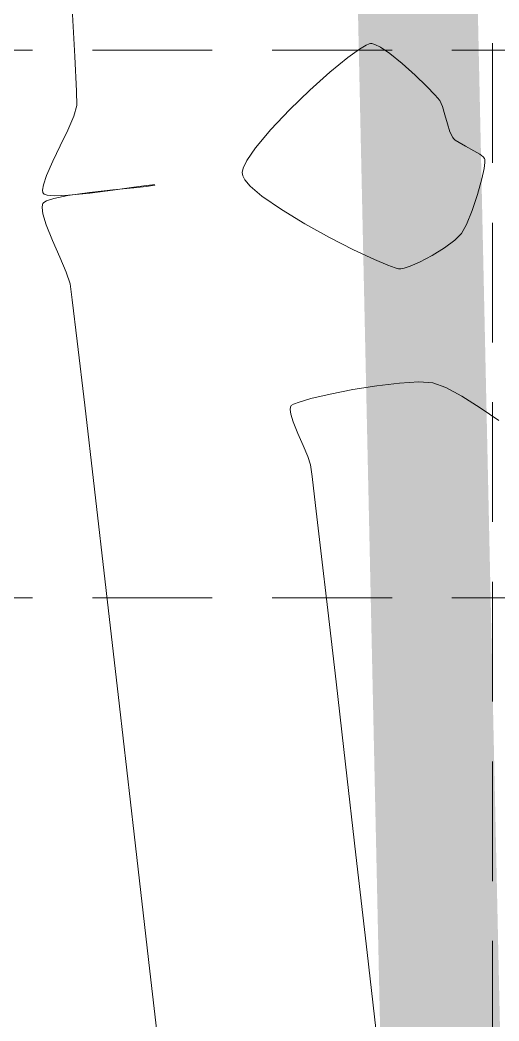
# Model space of a CAD drawing. Extents: x 2140663 to 2528301, y 336313 to 7007653.
# Drawn here: x 2527315.3 to 2527339.3, y 7006862 to 7006912.2 of the extents above; entities that cross this region are included whole.
import ezdxf

# ---------------------------------------------------------------- set-up
doc = ezdxf.new("R2010")
doc.units = 0
doc.header["$MEASUREMENT"] = 0
doc.linetypes.add('HIDDEN', pattern=[0.375, 0.25, -0.125])
for name, color, linetype in [('1 EXISTING CONTOURS', 43, 'Continuous'), ('GRID', 254, 'HIDDEN'), ('LIMITS OF DISTURBANCE', 1, 'HIDDEN')]:
    doc.layers.add(name, color=color, linetype=linetype)

msp = doc.modelspace()

# ---------------------------------------------------------------- linework, layer by layer
at = {"layer": '1 EXISTING CONTOURS', "color": 43, "lineweight": 0, "extrusion": (0.9984695709368665, 0.05530385079856631, 0), "elevation": 2910959.311044801}
msp.add_lwpolyline([(6856419.056001415, 599.0000000000007), (6856416.360540161, 599.0000000000007)], dxfattribs=at)
at = {"layer": '1 EXISTING CONTOURS', "color": 43, "lineweight": 0}
for points, elevation in [([(2527332.321767785, 7006910.728220953), (2527332.649595347, 7006910.925923489)], 599), ([(2527332.804828607, 7006910.990483511), (2527332.861260445, 7006911.000764855)], 599), ([(2527332.861260445, 7006911.000764855), (2527332.928494615, 7006910.997927528)], 599), ([(2527332.928494615, 7006910.997927528), (2527333.086637376, 7006910.956847019)], 599), ([(2527333.374591521, 7006910.816788655), (2527333.8295961, 7006910.51184303)], 599), ([(2527318.152908991, 7006908.607264437), (2527318.168605498, 7006907.901692905)], 599), ([(2527318.168605498, 7006907.901692905), (2527318.010111668, 7006907.362542666)], 599), ([(2527327.114342269, 7006905.778134802), (2527327.881697338, 7006906.695857307)], 599), ([(2527337.01808847, 7006906.247399024), (2527337.112480944, 7006906.165666515)], 599), ([(2527317.340323566, 7006905.88345656), (2527316.965242935, 7006905.098595852)], 599), ([(2527337.305220722, 7006906.037055196), (2527337.623468579, 7006905.85797499)], 599), ([(2527338.502908356, 7006905.321106695), (2527338.570058839, 7006905.238932912)], 599), ([(2527326.452446557, 7006904.544521987), (2527326.499174373, 7006904.755137546)], 599), ([(2527338.596640637, 7006905.031412951), (2527338.55626555, 7006904.742448952)], 599), ([(2527338.589013688, 7006905.199275939), (2527338.597363088, 7006905.158530895)], 599), ([(2527338.597363088, 7006905.158530895), (2527338.596640637, 7006905.031412951)], 599), ([(2527326.454237154, 7006904.455869379), (2527326.452446557, 7006904.544521987)], 599), ([(2527326.474801338, 7006904.369799864), (2527326.454237154, 7006904.455869379)], 599), ([(2527321.01918074, 7006903.769085288), (2527319.969520349, 7006903.664357777)], 599), ([(2527321.658493099, 7006903.837213903), (2527321.01918074, 7006903.769085288)], 599), ([(2527321.960544634, 7006903.879791046), (2527321.658493099, 7006903.837213903)], 599), ([(2527321.955035161, 7006903.924755396), (2527322.05347285, 7006903.923613316)], 599), ([(2527322.05347285, 7006903.923613316), (2527322.067279949, 7006903.91550294)], 599), ([(2527316.455918417, 7006903.661102114), (2527316.472990121, 7006903.537759103)], 599), ([(2527316.472990121, 7006903.537759103), (2527316.496536574, 7006903.493194061)], 599), ([(2527316.496536574, 7006903.493194061), (2527316.53708229, 7006903.458127243)], 599), ([(2527316.684278635, 7006903.407829298), (2527317.049160938, 7006903.376572476)], 599), ([(2527317.719624238, 7006903.382760759), (2527317.018994364, 7006903.240605655)], 599), ([(2527317.049160938, 7006903.376572476), (2527317.745345954, 7006903.402267338)], 599), ([(2527317.745345954, 7006903.402267338), (2527318.825508379, 7006903.510265366)], 599), ([(2527319.969520349, 7006903.664357777), (2527318.809625098, 7006903.536189909)], 599), ([(2527318.825508379, 7006903.510265366), (2527319.974237121, 7006903.660580674)], 599), ([(2527316.444234864, 7006902.93371712), (2527316.42608283, 7006902.777527216)], 599), ([(2527316.469822677, 7006902.992834917), (2527316.444234864, 7006902.93371712)], 599), ([(2527316.654011695, 7006903.122053956), (2527316.50872911, 7006903.037117469)], 599), ([(2527316.471232397, 7006902.460807784), (2527316.638028907, 7006901.919500671)], 599), ([(2527329.573581358, 7006901.969204453), (2527328.411373286, 7006902.675808438)], 599), ([(2527316.956753151, 7006901.126300584), (2527317.318765288, 7006900.30042512)], 599), ([(2527336.566494708, 7006900.764121001), (2527335.95534385, 7006900.376962852)], 599), ([(2527317.318765288, 7006900.30042512), (2527317.639220678, 7006899.54563423)], 599), ([(2527333.738424018, 7006899.887288663), (2527333.068557583, 7006900.170674399)], 599), ([(2527334.264090441, 7006899.717232694), (2527334.101463965, 7006899.758054124)], 599), ([(2527334.391583212, 7006899.714658355), (2527334.31897597, 7006899.711555659)], 599), ([(2527334.559819539, 7006899.743447063), (2527334.391583212, 7006899.714658355)], 599), ([(2527335.325749719, 7006900.038445027), (2527334.860496305, 7006899.836961651)], 599), ([(2527317.93898518, 7006898.156880118), (2527318.187426284, 7006896.081200539)], 599), ([(2527335.996028504, 7006893.994924924), (2527335.293505699, 7006894.038152083)], 600), ([(2527338.358445336, 7006892.747486447), (2527337.447142024, 7006893.323342877)], 600), ([(2527328.857415792, 7006892.778112302), (2527328.844155487, 7006892.664013481)], 600), ([(2527328.876108033, 7006892.821298647), (2527328.857415792, 7006892.778112302)], 600), ([(2527328.903020577, 7006892.85123864), (2527328.876108033, 7006892.821298647)], 600), ([(2527329.012379012, 7006892.918012562), (2527328.903020577, 7006892.85123864)], 600), ([(2527329.302159722, 7006893.032576058), (2527329.012379012, 7006892.918012562)], 600), ([(2527328.998984942, 7006892.03721357), (2527329.231817281, 7006891.457770257)], 600), ([(2527329.231817281, 7006891.457770257), (2527329.496272007, 7006890.854457143)], 600), ([(2527329.496272007, 7006890.854457143), (2527329.730368972, 7006890.303072264)], 600), ([(2527329.730368972, 7006890.303072264), (2527329.872128023, 7006889.879413656)], 600), ([(2527330.386617888, 7006885.572378703), (2527330.730653695, 7006882.595903042)], 600), ([(2527330.730653695, 7006882.595903042), (2527331.143722722, 7006879.002779094)], 600), ([(2527331.615483146, 7006874.885257092), (2527332.135593141, 7006870.335587269)], 600), ([(2527332.693710884, 7006865.446019855), (2527333.279494551, 7006860.308805083)], 600)]:
    msp.add_lwpolyline(points, dxfattribs=dict(at, elevation=elevation))
at = {"layer": '1 EXISTING CONTOURS', "color": 43, "lineweight": 0, "extrusion": (-0.3840045740261451, 0.9233311903791613, 0), "elevation": 5499192.108583461}
msp.add_lwpolyline([(-5024250.909183385, 599.0000000000007), (-5024251.077306438, 599.0000000000007)], dxfattribs=at)
at = {"layer": '1 EXISTING CONTOURS', "color": 43, "lineweight": 0, "extrusion": (-0.4373964326851607, -0.8992687922274939, 0), "elevation": -7406542.829711774}
msp.add_lwpolyline([(-792046.0842904742, 599), (-792045.76408127, 599)], dxfattribs=at)
at = {"layer": '1 EXISTING CONTOURS', "color": 43, "lineweight": 0, "extrusion": (0.9987995954849141, 0.0489833447119721, 0), "elevation": 2867506.168462099}
msp.add_lwpolyline([(6874702.74218987, 599), (6874700.986254716, 599)], dxfattribs=at)
at = {"layer": '1 EXISTING CONTOURS', "color": 43, "lineweight": 0, "extrusion": (0.6350388550693904, -0.7724801955727784, 0), "elevation": -3807745.587083968}
msp.add_lwpolyline([(6401972.846299265, 599.0000000000007), (6401974.010961852, 599.0000000000007)], dxfattribs=at)
at = {"layer": '1 EXISTING CONTOURS', "color": 43, "lineweight": 0, "extrusion": (0.589773540751827, -0.8075686785834707, 0), "elevation": -4168007.905676217}
msp.add_lwpolyline([(6173484.25050303, 599), (6173484.973346137, 599)], dxfattribs=at)
at = {"layer": '1 EXISTING CONTOURS', "color": 43, "lineweight": 0, "extrusion": (-0.6283284609546971, -0.7779481635393852, 0), "elevation": -7039008.940241963}
msp.add_lwpolyline([(-2436506.586568373, 599.0000000000003), (-2436505.773799358, 599.0000000000003)], dxfattribs=at)
at = {"layer": '1 EXISTING CONTOURS', "color": 43, "lineweight": 0, "extrusion": (-0.6707154210348384, -0.7417147861449571, 0), "elevation": -6892250.950746462}
msp.add_lwpolyline([(-2825081.251663089, 599), (-2825080.392577249, 599)], dxfattribs=at)
at = {"layer": '1 EXISTING CONTOURS', "color": 43, "lineweight": 0, "extrusion": (0.6669877625920076, -0.7450686710314076, 0), "elevation": -3534930.054424485}
msp.add_lwpolyline([(6556556.613868103, 599.0000000000007), (6556557.960625153, 599.0000000000007)], dxfattribs=at)
at = {"layer": '1 EXISTING CONTOURS', "color": 43, "lineweight": 0, "extrusion": (-0.6983045684379248, -0.7158007611750101, 0), "elevation": -6780400.745531672}
msp.add_lwpolyline([(-3083888.47440752, 599.0000000000007), (-3083887.67569729, 599.0000000000007)], dxfattribs=at)
at = {"layer": '1 EXISTING CONTOURS', "color": 43, "lineweight": 0, "extrusion": (0.7223709261794468, 0.6915057808945985, 0), "elevation": 6670991.797162551}
msp.add_lwpolyline([(3313920.021441978, 599.0000000000007), (3313919.391144534, 599.0000000000007)], dxfattribs=at)
at = {"layer": '1 EXISTING CONTOURS', "color": 43, "lineweight": 0, "extrusion": (0.6945661291557165, -0.7194288653019453, 0), "elevation": -3285574.648899909}
msp.add_lwpolyline([(6684994.051332681, 599), (6684995.463501623, 599)], dxfattribs=at)
at = {"layer": '1 EXISTING CONTOURS', "color": 43, "lineweight": 0, "extrusion": (0.7604810498426101, 0.6493601256854948, 0), "elevation": 6471998.142715764}
msp.add_lwpolyline([(3687469.773367305, 599), (3687469.419776955, 599)], dxfattribs=at)
at = {"layer": '1 EXISTING CONTOURS', "color": 43, "lineweight": 0, "extrusion": (0.9080863230543674, 0.4187830343765123, 0), "elevation": 5229413.814444782}
msp.add_lwpolyline([(5304471.871770133, 599), (5304471.547697036, 599)], dxfattribs=at)
at = {"layer": '1 EXISTING CONTOURS', "color": 43, "lineweight": 0, "extrusion": (0.9579266237734214, 0.2870132113092599, 0), "elevation": 4432078.016752362}
msp.add_lwpolyline([(5986724.621732132, 599), (5986724.188837579, 599)], dxfattribs=at)
at = {"layer": '1 EXISTING CONTOURS', "color": 43, "lineweight": 0, "extrusion": (0.9194307149526884, -0.3932520316560215, 0), "elevation": -431786.750995663}
msp.add_lwpolyline([(7436238.788067129, 599.0000000000007), (7436238.028258589, 599.0000000000007)], dxfattribs=at)
at = {"layer": '1 EXISTING CONTOURS', "color": 43, "lineweight": 0, "extrusion": (0.7252552851760896, -0.6884800442454008, 0), "elevation": -2991157.52841335}
msp.add_lwpolyline([(6821810.925719862, 599), (6821812.287073229, 599)], dxfattribs=at)
at = {"layer": '1 EXISTING CONTOURS', "color": 43, "lineweight": 0, "extrusion": (0.9660880825825656, 0.2582127353403428, 0), "elevation": 4250902.501108898}
msp.add_lwpolyline([(6116699.272144957, 599), (6116698.803079931, 599)], dxfattribs=at)
at = {"layer": '1 EXISTING CONTOURS', "color": 43, "lineweight": 0, "extrusion": (0.955604560555044, 0.2946522082835996, 0), "elevation": 4479735.108307303}
msp.add_lwpolyline([(5951146.921470882, 599.0000000000003), (5951146.492719179, 599.0000000000003)], dxfattribs=at)
at = {"layer": '1 EXISTING CONTOURS', "color": 43, "lineweight": 0, "extrusion": (0.9031622956075823, -0.4292992753229876, 0), "elevation": -725481.8872087994}
msp.add_lwpolyline([(7413349.569701036, 599.0000000000007), (7413348.705521029, 599.0000000000007)], dxfattribs=at)
at = {"layer": '1 EXISTING CONTOURS', "color": 43, "lineweight": 0, "extrusion": (0.8972994216736961, 0.4414224143199464, 0), "elevation": 5360783.503763568}
msp.add_lwpolyline([(5171670.082689068, 599), (5171669.765784738, 599)], dxfattribs=at)
at = {"layer": '1 EXISTING CONTOURS', "color": 43, "lineweight": 0, "extrusion": (0.7521746393907955, 0.6589638168043274, 0), "elevation": 6518296.494975854}
msp.add_lwpolyline([(3604993.584479884, 599.0000000000003), (3604993.53209203, 599.0000000000003)], dxfattribs=at)
at = {"layer": '1 EXISTING CONTOURS', "color": 43, "lineweight": 0, "extrusion": (0.8270125849495866, -0.5621834080929485, 0), "elevation": -1849034.840692616}
msp.add_lwpolyline([(7215619.865260572, 599), (7215620.63058011, 599)], dxfattribs=at)
at = {"layer": '1 EXISTING CONTOURS', "color": 43, "lineweight": 0, "extrusion": (0.5550531083447654, 0.8318149114537525, 0), "elevation": 7231255.351876277}
msp.add_lwpolyline([(1786928.350701182, 599), (1786928.118991248, 599)], dxfattribs=at)
at = {"layer": '1 EXISTING CONTOURS', "color": 43, "lineweight": 0, "extrusion": (-0.4750018595275349, -0.879984791598914, 0), "elevation": -7366460.661984808}
msp.add_lwpolyline([(-1104274.640184406, 599), (-1104274.159566866, 599)], dxfattribs=at)
at = {"layer": '1 EXISTING CONTOURS', "color": 43, "lineweight": 0, "extrusion": (0.5198530248516113, 0.8542557184781556, 0), "elevation": 7299533.531237621}
msp.add_lwpolyline([(1483568.1077707, 599), (1483567.762560744, 599)], dxfattribs=at)
at = {"layer": '1 EXISTING CONTOURS', "color": 43, "lineweight": 0, "extrusion": (-0.624196070980515, -0.7812677293812206, 0), "elevation": -7051823.773763396}
msp.add_lwpolyline([(-2399154.964473398, 599.0000000000007), (-2399154.757622318, 599.0000000000007)], dxfattribs=at)
at = {"layer": '1 EXISTING CONTOURS', "color": 43, "lineweight": 0, "extrusion": (0.9022362925833498, 0.4312420113410241, 0), "elevation": 5301928.49006618}
msp.add_lwpolyline([(5231989.636965759, 599), (5231989.593011672, 599)], dxfattribs=at)
at = {"layer": '1 EXISTING CONTOURS', "color": 43, "lineweight": 0, "extrusion": (0.9162997586137608, -0.400493136475975, 0), "elevation": -490437.4747335901}
msp.add_lwpolyline([(7432598.548751997, 599.0000000000007), (7432597.772053069, 599.0000000000007)], dxfattribs=at)
at = {"layer": '1 EXISTING CONTOURS', "color": 43, "lineweight": 0, "extrusion": (0.9036045066434436, -0.428367710703852, 0), "elevation": -717828.1346648452}
msp.add_lwpolyline([(7414095.781016167, 599.0000000000007), (7414096.21269658, 599.0000000000007)], dxfattribs=at)
at = {"layer": '1 EXISTING CONTOURS', "color": 43, "lineweight": 0, "extrusion": (0.976706681142399, -0.2145787944131491, 0), "elevation": 964935.2812108747}
msp.add_lwpolyline([(7386003.936555581, 599.0000000000003), (7386003.399481961, 599.0000000000003)], dxfattribs=at)
at = {"layer": '1 EXISTING CONTOURS', "color": 43, "lineweight": 0, "extrusion": (0.9473689448741783, -0.3201438462441316, 0), "elevation": 151083.9913445469}
msp.add_lwpolyline([(7447228.490204304, 599.0000000000007), (7447227.999833178, 599.0000000000007)], dxfattribs=at)
at = {"layer": '1 EXISTING CONTOURS', "color": 43, "lineweight": 0, "extrusion": (0.8881128377463205, 0.4596254860537849, 0), "elevation": 5465102.914148876}
msp.add_lwpolyline([(5061297.849621231, 599.0000000000007), (5061298.064282889, 599.0000000000007)], dxfattribs=at)
at = {"layer": '1 EXISTING CONTOURS', "color": 43, "lineweight": 0, "extrusion": (0.9637807679304726, -0.266695765559464, 0), "elevation": 567088.4989165387}
msp.add_lwpolyline([(7427149.98828495, 599.0000000000007), (7427149.173941414, 599.0000000000007)], dxfattribs=at)
at = {"layer": '1 EXISTING CONTOURS', "color": 43, "lineweight": 0, "extrusion": (0.9877490739611741, -0.1560505267176097, 0), "elevation": 1402923.481965721}
msp.add_lwpolyline([(7315451.931199406, 599.0000000000007), (7315451.66671693, 599.0000000000007)], dxfattribs=at)
at = {"layer": '1 EXISTING CONTOURS', "color": 43, "lineweight": 0, "extrusion": (0.1404408697172545, -0.9900890677676737, 0), "elevation": -6582519.698006569}
msp.add_lwpolyline([(3486327.521360016, 599), (3486328.57261991, 599)], dxfattribs=at)
at = {"layer": '1 EXISTING CONTOURS', "color": 43, "lineweight": 0, "extrusion": (0.1338387291003402, -0.9910031254203017, 0), "elevation": -6605610.140779335}
msp.add_lwpolyline([(3442378.125503327, 599.0000000000003), (3442378.767697409, 599.0000000000003)], dxfattribs=at)
at = {"layer": '1 EXISTING CONTOURS', "color": 43, "lineweight": 0, "extrusion": (0.1002512739001429, -0.9949621510798281, 0), "elevation": -6718236.955836247}
msp.add_lwpolyline([(3217040.428327997, 599.0000000000007), (3217040.733405701, 599.0000000000007)], dxfattribs=at)
at = {"layer": '1 EXISTING CONTOURS', "color": 43, "lineweight": 0, "extrusion": (0.249526565282764, -0.9683679534237937, 0), "elevation": -6154627.201732093}
msp.add_lwpolyline([(4195786.351338465, 599.0000000000007), (4195786.252966349, 599.0000000000007)], dxfattribs=at)
at = {"layer": '1 EXISTING CONTOURS', "color": 43, "lineweight": 0, "extrusion": (0.697376071760641, -0.7167053889400424, 0), "elevation": -3259391.860672369}
msp.add_lwpolyline([(6697792.473004324, 599.0000000000007), (6697792.456993682, 599.0000000000007)], dxfattribs=at)
at = {"layer": '1 EXISTING CONTOURS', "color": 43, "lineweight": 0, "extrusion": (0.7605362028142254, 0.6492955291767528, 0), "elevation": 6471674.912350746}
msp.add_lwpolyline([(3688022.02359459, 599), (3688022.452977873, 599)], dxfattribs=at)
at = {"layer": '1 EXISTING CONTOURS', "color": 43, "lineweight": 0, "extrusion": (0.6498195193748483, 0.7600885423682173, 0), "elevation": 6968173.656272855}
msp.add_lwpolyline([(2632229.948317822, 599.0000000000007), (2632230.710574924, 599.0000000000007)], dxfattribs=at)
at = {"layer": '1 EXISTING CONTOURS', "color": 43, "lineweight": 0, "extrusion": (-0.3233498402013693, -0.9462794940406081, 0), "elevation": -7447696.457551876}
msp.add_lwpolyline([(125866.7004988254, 599.0000000000007), (125866.8560515405, 599.0000000000007)], dxfattribs=at)
at = {"layer": '1 EXISTING CONTOURS', "color": 43, "lineweight": 0, "extrusion": (0.3089265816985205, -0.951085888403391, 0), "elevation": -5883411.386001607}
msp.add_lwpolyline([(4568314.218699858, 599.0000000000007), (4568313.834946219, 599.0000000000007)], dxfattribs=at)
at = {"layer": '1 EXISTING CONTOURS', "color": 43, "lineweight": 0, "extrusion": (0.1393864806662498, -0.99023805673559, 0), "elevation": -6586228.467015173}
msp.add_lwpolyline([(3479314.891071873, 599.0000000000003), (3479313.790325589, 599.0000000000003)], dxfattribs=at)
at = {"layer": '1 EXISTING CONTOURS', "color": 43, "lineweight": 0, "extrusion": (-0.5710116082881604, -0.8209419852828632, 0), "elevation": -7195394.454212612}
msp.add_lwpolyline([(-1926232.762537421, 599.0000000000003), (-1926233.955957248, 599.0000000000003)], dxfattribs=at)
at = {"layer": '1 EXISTING CONTOURS', "color": 43, "lineweight": 0, "extrusion": (0.9498241799187427, -0.3127843142513511, 0), "elevation": 208877.4705072478}
msp.add_lwpolyline([(7445838.060278811, 599), (7445837.212133222, 599)], dxfattribs=at)
at = {"layer": '1 EXISTING CONTOURS', "color": 43, "lineweight": 0, "extrusion": (0.9899914889202587, 0.1411270770102232, 0), "elevation": 3490885.459517599}
msp.add_lwpolyline([(6580101.333550669, 599.0000000000007), (6580101.013629304, 599.0000000000007)], dxfattribs=at)
at = {"layer": '1 EXISTING CONTOURS', "color": 43, "lineweight": 0, "extrusion": (0.7512367082100503, -0.6600328842093611, 0), "elevation": -2726173.486341404}
msp.add_lwpolyline([(6931954.776917538, 599.0000000000007), (6931954.717971334, 599.0000000000007)], dxfattribs=at)
at = {"layer": '1 EXISTING CONTOURS', "color": 43, "lineweight": 0, "extrusion": (0.9284980580250468, -0.3713372540477416, 0), "elevation": -255295.5945675201}
msp.add_lwpolyline([(7444390.219935261, 599.0000000000007), (7444389.471620906, 599.0000000000007)], dxfattribs=at)
at = {"layer": '1 EXISTING CONTOURS', "color": 43, "lineweight": 0, "extrusion": (0.9278929801184527, 0.3728466406538977, 0), "elevation": 4957579.209040765}
msp.add_lwpolyline([(5559353.585125402, 599), (5559352.730285346, 599)], dxfattribs=at)
at = {"layer": '1 EXISTING CONTOURS', "color": 43, "lineweight": 0, "extrusion": (0.4844789549054388, 0.8748029162352705, 0), "elevation": 7354096.266945018}
msp.add_lwpolyline([(1183779.848978602, 599), (1183781.261908419, 599)], dxfattribs=at)
at = {"layer": '1 EXISTING CONTOURS', "color": 43, "lineweight": 0, "extrusion": (0.8712312392830361, -0.4908728223250349, 0), "elevation": -1237602.187807912}
msp.add_lwpolyline([(7345233.234589551, 599.0000000000007), (7345232.715202359, 599.0000000000007)], dxfattribs=at)
at = {"layer": '1 EXISTING CONTOURS', "color": 43, "lineweight": 0, "extrusion": (-0.4558730513758085, -0.8900448084390524, 0), "elevation": -7388598.119681146}
msp.add_lwpolyline([(-944818.4534184667, 599), (-944819.8030242273, 599)], dxfattribs=at)
at = {"layer": '1 EXISTING CONTOURS', "color": 43, "lineweight": 0, "extrusion": (0.6942224764100526, -0.7197604832491806, 0), "elevation": -3288756.349011169}
msp.add_lwpolyline([(6683426.10437077, 599.0000000000007), (6683425.627189718, 599.0000000000007)], dxfattribs=at)
at = {"layer": '1 EXISTING CONTOURS', "color": 43, "lineweight": 0, "extrusion": (0.5979227328291628, -0.8015537446522883, 0), "elevation": -4105255.559270581}
msp.add_lwpolyline([(6215381.985881124, 599.0000000000007), (6215381.34241647, 599.0000000000007)], dxfattribs=at)
at = {"layer": '1 EXISTING CONTOURS', "color": 43, "lineweight": 0, "extrusion": (-0.4264902756713313, -0.9044921474273794, 0), "elevation": -7415569.159304958}
msp.add_lwpolyline([(-702421.8709485466, 599.0000000000007), (-702423.0403688704, 599.0000000000007)], dxfattribs=at)
at = {"layer": '1 EXISTING CONTOURS', "color": 43, "lineweight": 0, "extrusion": (0.4735635621283816, -0.8807596452064993, 0), "elevation": -4974540.872303317}
msp.add_lwpolyline([(5544188.221339506, 599), (5544187.506508695, 599)], dxfattribs=at)
at = {"layer": '1 EXISTING CONTOURS', "color": 43, "lineweight": 0, "extrusion": (-0.3353636585026726, -0.9420887519526507, 0), "elevation": -7448697.458648065}
msp.add_lwpolyline([(31113.49179303786, 599.0000000000003), (31113.10643661907, 599.0000000000003)], dxfattribs=at)
at = {"layer": '1 EXISTING CONTOURS', "color": 43, "lineweight": 0, "extrusion": (-0.1028851958897778, -0.9946932373685478, 0), "elevation": -7229741.044490843}
msp.add_lwpolyline([(1793016.106251411, 599), (1793016.051073063, 599)], dxfattribs=at)
at = {"layer": '1 EXISTING CONTOURS', "color": 43, "lineweight": 0, "extrusion": (0.2969817294914491, -0.9548831616214981, 0), "elevation": -5940198.391608883}
msp.add_lwpolyline([(4494230.734021166, 599.0000000000007), (4494230.419137861, 599.0000000000007)], dxfattribs=at)
at = {"layer": '1 EXISTING CONTOURS', "color": 43, "lineweight": 0, "extrusion": (0.948320379346285, 0.3173144467504093, 0), "elevation": 4620097.275112934}
msp.add_lwpolyline([(5842831.236705305, 599.0000000000007), (5842830.625154209, 599.0000000000007)], dxfattribs=at)
at = {"layer": '1 EXISTING CONTOURS', "color": 43, "lineweight": 0, "extrusion": (0.9915667547509345, 0.1295969554916328, 0), "elevation": 3414077.115554951}
msp.add_lwpolyline([(6620275.371522684, 599.0000000000007), (6620274.555836055, 599.0000000000007)], dxfattribs=at)
at = {"layer": '1 EXISTING CONTOURS', "color": 43, "lineweight": 0, "extrusion": (0.9932032717021659, 0.1163927020053823, 0), "elevation": 3325692.259946029}
msp.add_lwpolyline([(6665110.719663572, 599.0000000000007), (6665107.488750176, 599.0000000000007)], dxfattribs=at)
at = {"layer": '1 EXISTING CONTOURS', "color": 43, "lineweight": 0, "extrusion": (0.1579105520491752, -0.9874534204465164, 0), "elevation": -6519888.714729533}
msp.add_lwpolyline([(3602086.270538283, 600), (3602085.064945471, 600)], dxfattribs=at)
at = {"layer": '1 EXISTING CONTOURS', "color": 43, "lineweight": 0, "extrusion": (0.1188709404285365, -0.9929097136807734, 0), "elevation": -6656786.488077292}
msp.add_lwpolyline([(3342330.872176049, 600), (3342329.727152834, 600)], dxfattribs=at)
at = {"layer": '1 EXISTING CONTOURS', "color": 43, "lineweight": 0, "extrusion": (0.05967475326865368, -0.9982178739244884, 0), "elevation": -6843588.759511236}
msp.add_lwpolyline([(2940965.936283909, 600.0000000000003), (2940964.960287868, 600.0000000000003)], dxfattribs=at)
at = {"layer": '1 EXISTING CONTOURS', "color": 43, "lineweight": 0, "extrusion": (-0.3397483049108089, -0.9405163950246864, 0), "elevation": -7448756.80101767}
msp.add_lwpolyline([(-3578.737167456653, 600), (-3579.417464615311, 600)], dxfattribs=at)
at = {"layer": '1 EXISTING CONTOURS', "color": 43, "lineweight": 0, "extrusion": (-0.4771266103085651, -0.8788345678997036, 0), "elevation": -7363760.015400132}
msp.add_lwpolyline([(-1122063.746864504, 600), (-1122064.669999435, 600)], dxfattribs=at)
at = {"layer": '1 EXISTING CONTOURS', "color": 43, "lineweight": 0, "extrusion": (-0.2818812765900767, 0.9594492930363485, 0), "elevation": 6010351.756430126}
msp.add_lwpolyline([(-4399956.874322817, 600.0000000000007), (-4399956.265179848, 600.0000000000007)], dxfattribs=at)
at = {"layer": '1 EXISTING CONTOURS', "color": 43, "lineweight": 0, "extrusion": (-0.2288381427724376, 0.973464485439742, 0), "elevation": 6242612.210214493}
msp.add_lwpolyline([(-4063711.311853068, 600.0000000000007), (-4063710.315069742, 600.0000000000007)], dxfattribs=at)
at = {"layer": '1 EXISTING CONTOURS', "color": 43, "lineweight": 0, "extrusion": (0.1911667401000893, -0.98155757726152, 0), "elevation": -6394527.740546025}
msp.add_lwpolyline([(3820206.884835959, 600), (3820205.72856868, 600)], dxfattribs=at)
at = {"layer": '1 EXISTING CONTOURS', "color": 43, "lineweight": 0, "extrusion": (0.9933296797319027, 0.1153089214402594, 0), "elevation": 3318417.798989318}
msp.add_lwpolyline([(6668732.275013709, 599.0000000000007), (6668728.038122008, 599.0000000000007)], dxfattribs=at)
at = {"layer": '1 EXISTING CONTOURS', "color": 43, "lineweight": 0, "extrusion": (-0.5612352334196835, -0.8276563373576943, 0), "elevation": -7217730.521175412}
msp.add_lwpolyline([(-1840746.342061284, 600), (-1840747.47766777, 600)], dxfattribs=at)
at = {"layer": '1 EXISTING CONTOURS', "color": 43, "lineweight": 0, "extrusion": (0.9899914892758556, 0.1411270745157495, 0), "elevation": 3490896.309433408}
msp.add_lwpolyline([(6580089.57752784, 600.0000000000003), (6580089.343820984, 600.0000000000003)], dxfattribs=at)
at = {"layer": '1 EXISTING CONTOURS', "color": 43, "lineweight": 0, "extrusion": (0.9556595965598771, 0.2944736584195831, 0), "elevation": 4478611.343893357}
msp.add_lwpolyline([(5951972.214840392, 600.0000000000007), (5951971.801061139, 600.0000000000007)], dxfattribs=at)
at = {"layer": '1 EXISTING CONTOURS', "color": 43, "lineweight": 0, "extrusion": (0.9915688151408324, 0.12958119014813, 0), "elevation": 3413982.616587324}
msp.add_lwpolyline([(6620319.082825219, 600), (6620318.504923409, 600)], dxfattribs=at)
at = {"layer": '1 EXISTING CONTOURS', "color": 43, "lineweight": 0, "extrusion": (0.992958907154941, 0.1184593124311697, 0), "elevation": 3339566.071721803}
msp.add_lwpolyline([(6658167.380413048, 600.0000000000007), (6658165.903586179, 600.0000000000007)], dxfattribs=at)
at = {"layer": '1 EXISTING CONTOURS', "color": 43, "lineweight": 0, "extrusion": (0.9934002897867936, 0.1146990159134527, 0), "elevation": 3314322.713004648}
msp.add_lwpolyline([(6670764.220772997, 599), (6670759.112349745, 599)], dxfattribs=at)
at = {"layer": '1 EXISTING CONTOURS', "color": 43, "lineweight": 0, "extrusion": (0.9932575871534981, 0.1159282776634386, 0), "elevation": 3322586.257942463}
msp.add_lwpolyline([(6666655.481244315, 600.0000000000007), (6666653.198274444, 600.0000000000007)], dxfattribs=at)
at = {"layer": '1 EXISTING CONTOURS', "color": 43, "lineweight": 0, "extrusion": (0.9934452459256925, 0.1143089819202343, 0), "elevation": 3311703.408751136}
msp.add_lwpolyline([(6672059.855352152, 599), (6672054.009845949, 599)], dxfattribs=at)
at = {"layer": '1 EXISTING CONTOURS', "color": 43, "lineweight": 0, "extrusion": (0.993500336455173, 0.1138291766791727, 0), "elevation": 3308491.60959909}
msp.add_lwpolyline([(6673652.623476129, 600.0000000000007), (6673648.479016535, 600.0000000000007)], dxfattribs=at)
at = {"layer": '1 EXISTING CONTOURS', "color": 43, "lineweight": 0, "extrusion": (0.9934762697104015, 0.1140390350814384, 0), "elevation": 3309890.3312852}
msp.add_lwpolyline([(6672953.631841, 599), (6672947.183701183, 599)], dxfattribs=at)
at = {"layer": '1 EXISTING CONTOURS', "color": 43, "lineweight": 0, "extrusion": (0.9934988617193302, 0.1138420474271051, 0), "elevation": 3308567.161388234}
msp.add_lwpolyline([(6673603.334045576, 599), (6673596.417721815, 599)], dxfattribs=at)
at = {"layer": '1 EXISTING CONTOURS', "color": 43, "lineweight": 0, "extrusion": (0.9935484791249244, 0.1134081991240053, 0), "elevation": 3305663.54581648}
msp.add_lwpolyline([(6675045.179262436, 600.0000000000003), (6675040.257945039, 600.0000000000003)], dxfattribs=at)
at = {"layer": '1 EXISTING CONTOURS', "color": 43, "lineweight": 0, "extrusion": (0.9935159374692104, 0.1136929285165792, 0), "elevation": 3307565.461302569}
msp.add_lwpolyline([(6674092.936665202, 599), (6674085.686607355, 599)], dxfattribs=at)
at = {"layer": 'GRID', "color": 253, "linetype": 'HIDDEN', "lineweight": 0, "ltscale": 24}
for p, q in [((2527339.208465025, 7006032.020494846), (2527338.773547749, 7007623.404141763)), ((2527228.947377252, 7006910.668716576), (2528272.331315909, 7006910.668716576)), ((2527228.947377252, 7006883.211244508), (2528272.331315909, 7006883.211244508))]:
    msp.add_line(p, q, dxfattribs=at)
at = {"layer": 'LIMITS OF DISTURBANCE', "ltscale": 70, "const_width": 6}
msp.add_lwpolyline([(2527323.279507909, 7007478.034385583), (2527323.279507909, 7007463.102355542), (2527345.362386929, 7006446.874516389, 0.3527120601780434), (2527681.725039883, 7006131.321992346), (2528205.897920626, 7006144.525554366), (2528183.386823632, 7007495.015237641)], format="xyb", close=True, dxfattribs=at)

doc.saveas('drawing.dxf')
